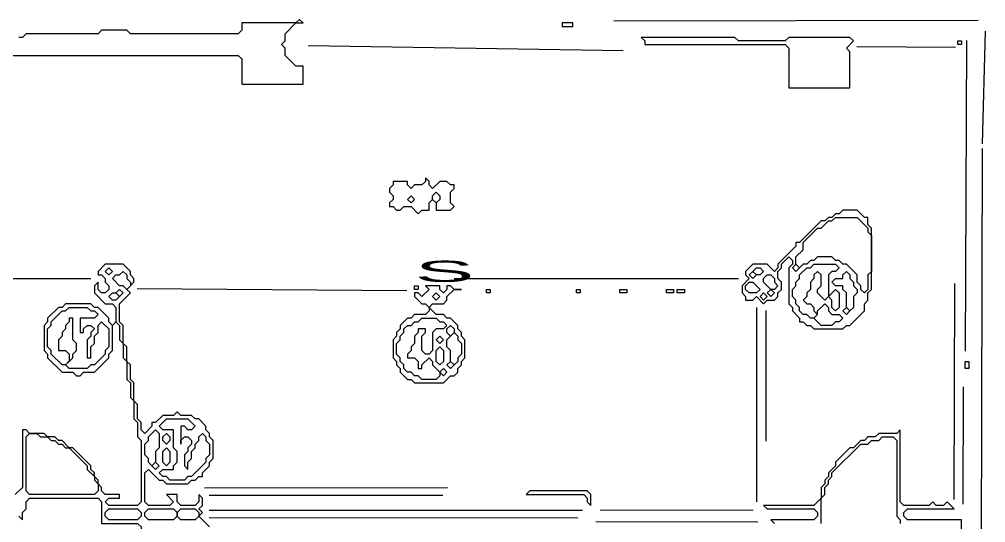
# Model space of a CAD drawing. Extents: x 10 to 1972, y 11 to 1392.
# Drawn here: x 1214.1 to 1482.7, y 896.2 to 1036 of the extents above; entities that cross this region are included whole.
import ezdxf

# ---------------------------------------------------------------- set-up
doc = ezdxf.new("R2010")
doc.units = 0
for name, color, linetype, lineweight in [('OCR_TEXT', 6, 'Continuous', 0), ('TRACE_CURVE', 6, 'Continuous', 0), ('TRACE_STRAIGHT', 5, 'Continuous', 0), ('TRACE_TEXT_SYMBOL', 6, 'Continuous', 0)]:
    doc.layers.add(name, color=color, linetype=linetype, lineweight=lineweight)
doc.styles.add('wqy-unicode', font='wqy-unicode.lff')

msp = doc.modelspace()

# ---------------------------------------------------------------- linework, layer by layer
at = {"layer": 'TRACE_CURVE', "color": 6}
for points in [[(1238, 968), (1236, 966), (1236, 965), (1237, 965), (1238, 964), (1238, 963), (1239, 962), (1239, 961), (1238, 960), (1237, 960), (1236, 961), (1236, 963), (1235, 962), (1235, 960), (1238, 957), (1240, 957), (1241, 956), (1241, 952), (1240, 951), (1239, 952), (1239, 953), (1236, 956), (1235, 956), (1234, 957), (1227, 957), (1226, 956), (1225, 956), (1222, 953), (1222, 952), (1221, 951), (1221, 944), (1222, 943), (1222, 942), (1226, 938), (1229, 938), (1230, 937), (1231, 937), (1232, 938), (1235, 938), (1239, 942), (1239, 943), (1240, 944), (1240, 951), (1241, 952), (1242, 951), (1242, 947), (1243, 946), (1243, 942), (1244, 941), (1244, 936), (1245, 935), (1245, 931), (1246, 930), (1246, 925), (1247, 924), (1247, 920), (1248, 919), (1248, 902), (1247, 901), (1239, 901), (1238, 902), (1239, 903), (1242, 903), (1242, 904)], [(1245, 936), (1245, 940), (1244, 941), (1244, 945), (1243, 946), (1243, 951), (1242, 952), (1242, 957), (1245, 960), (1244, 961), (1246, 963), (1246, 964), (1245, 965), (1245, 966), (1243, 968), (1238, 968)], [(1267, 895), (1264, 898), (1265, 899), (1264, 900), (1265, 901), (1265, 903), (1264, 904), (1264, 902), (1263, 901), (1259, 901), (1258, 902), (1258, 904), (1255, 904), (1257, 902), (1256, 901), (1250, 901), (1249, 902), (1249, 910), (1250, 911), (1253, 908), (1254, 908), (1255, 907), (1261, 907), (1262, 908), (1263, 908), (1264, 909), (1265, 909), (1265, 910), (1267, 912), (1267, 913), (1268, 914), (1268, 919), (1267, 920), (1267, 921), (1266, 922), (1266, 923), (1264, 925), (1263, 925), (1262, 926), (1259, 926), (1258, 927), (1257, 926), (1254, 926), (1252, 924), (1251, 924), (1251, 923), (1249, 921), (1248, 922), (1248, 924), (1247, 925), (1247, 929), (1246, 930), (1246, 935), (1245, 936)], [(1242, 904), (1238, 904), (1237, 905), (1237, 906), (1236, 907), (1236, 908), (1235, 909), (1235, 910), (1234, 911), (1234, 912), (1229, 917), (1228, 917), (1226, 919), (1225, 919), (1224, 920), (1222, 920), (1221, 921), (1217, 921), (1216, 922), (1215, 922), (1215, 906), (1213, 904)], [(1459, 922), (1458, 921), (1453, 921), (1452, 920), (1450, 920), (1449, 919), (1448, 919), (1446, 917), (1445, 917), (1441, 913), (1441, 912), (1439, 910), (1439, 909), (1438, 908), (1438, 907), (1437, 906), (1437, 903), (1435, 901), (1421, 901), (1422, 900), (1435, 900), (1436, 899), (1436, 898), (1435, 897), (1423, 897), (1424, 896)], [(1476, 892), (1476, 897), (1461, 897), (1460, 898), (1460, 899), (1461, 900), (1474, 900), (1472, 902), (1471, 901), (1469, 901), (1468, 902), (1467, 901), (1460, 901), (1459, 902), (1459, 922)], [(1437, 896), (1437, 903), (1438, 904), (1438, 906), (1439, 907), (1439, 908), (1440, 909), (1440, 910), (1448, 918), (1450, 918), (1451, 919), (1453, 919), (1454, 920), (1457, 920), (1458, 919), (1458, 898), (1459, 897), (1459, 896)], [(1214, 898), (1215, 897), (1215, 899), (1216, 900), (1216, 902), (1217, 903), (1236, 903), (1237, 902), (1237, 896), (1247, 896), (1248, 895), (1248, 881), (1246, 879), (1245, 879), (1245, 878), (1242, 875), (1241, 876)]]:
    msp.add_lwpolyline(points, dxfattribs=at)
for points in [[(1238, 966), (1239, 967), (1240, 966), (1239, 965)], [(1242, 965), (1243, 966), (1244, 965), (1244, 964), (1245, 963), (1245, 962), (1244, 961), (1243, 962), (1242, 962), (1240, 964), (1241, 965)], [(1239, 959), (1240, 960), (1241, 960), (1242, 959), (1241, 958), (1240, 958)], [(1241, 960), (1242, 961), (1243, 960), (1242, 959)], [(1227, 955), (1228, 956), (1233, 956), (1234, 955), (1235, 955), (1236, 954), (1235, 953), (1231, 953), (1231, 949), (1232, 949), (1232, 950), (1233, 951), (1234, 951), (1235, 950), (1234, 949), (1234, 948), (1233, 947), (1233, 942), (1234, 942), (1234, 945), (1235, 946), (1235, 948), (1236, 949), (1236, 951), (1237, 952), (1239, 950), (1239, 945), (1238, 944), (1238, 943), (1235, 940), (1234, 940), (1233, 939), (1228, 939), (1227, 940), (1229, 942), (1229, 943), (1230, 944), (1230, 946), (1229, 947), (1229, 953), (1228, 953), (1228, 952), (1227, 951), (1227, 950), (1226, 949), (1226, 948), (1225, 947), (1225, 944), (1227, 944), (1228, 943), (1228, 941), (1227, 940), (1226, 940), (1223, 943), (1223, 944), (1222, 945), (1222, 950), (1223, 951), (1223, 952), (1226, 955)], [(1255, 925), (1261, 925), (1263, 923), (1262, 922), (1261, 922), (1260, 923), (1259, 923), (1259, 918), (1259, 919), (1260, 920), (1261, 920), (1262, 919), (1262, 918), (1261, 917), (1261, 916), (1260, 915), (1260, 912), (1261, 911), (1261, 913), (1262, 914), (1262, 916), (1263, 917), (1263, 918), (1264, 919), (1264, 920), (1265, 921), (1266, 920), (1266, 919), (1267, 918), (1267, 915), (1266, 914), (1266, 913), (1262, 909), (1261, 909), (1260, 908), (1256, 908), (1255, 909), (1254, 909), (1253, 910), (1254, 911), (1257, 911), (1257, 912), (1258, 913), (1258, 916), (1257, 917), (1257, 922), (1254, 922), (1253, 923)], [(1252, 922), (1253, 921), (1253, 917), (1252, 916), (1252, 913), (1251, 912), (1250, 913), (1250, 914), (1249, 915), (1249, 918), (1250, 919), (1250, 920)], [(1216, 920), (1217, 921), (1219, 921), (1220, 920), (1222, 920), (1223, 919), (1224, 919), (1225, 918), (1226, 918), (1227, 917), (1228, 917), (1233, 912), (1233, 911), (1235, 909), (1235, 908), (1236, 907), (1236, 905), (1235, 904), (1217, 904), (1216, 905)], [(1254, 920), (1255, 921), (1256, 920), (1256, 919), (1255, 918), (1254, 919)], [(1254, 916), (1255, 917), (1256, 916), (1256, 913), (1255, 912), (1254, 913)], [(1251, 912), (1252, 913), (1253, 912), (1252, 911)], [(1238, 899), (1239, 900), (1247, 900), (1248, 899), (1248, 898), (1247, 897), (1239, 897), (1238, 898)], [(1249, 899), (1250, 900), (1257, 900), (1258, 899), (1258, 898), (1257, 897), (1250, 897), (1249, 898)], [(1258, 899), (1259, 900), (1263, 900), (1264, 899), (1264, 898), (1263, 897), (1259, 897), (1258, 898)]]:
    msp.add_lwpolyline(points, close=True, dxfattribs=at)
at = {"layer": 'TRACE_STRAIGHT', "color": 5}
for p, q in [((1379.38, 1035.6), (1480.63, 1035.81)), ((1481.87, 1001.38), (1482.72, 1032.67)), ((1294.39, 1028.78), (1381.95, 1027.32)), ((1477.16, 943.87), (1477.51, 1030.13)), ((1446.87, 1028.42), (1474.37, 1028.28)), ((1481.44, 855.12), (1481.83, 1000.13)), ((1200, 964), (1234, 964)), ((1335, 964), (1414, 964)), ((1474.01, 902.63), (1474.18, 962.63)), ((1246.87, 961.28), (1321.87, 960.7)), ((1419, 956), (1419, 902)), ((1421.71, 918.87), (1421.73, 955.13)), ((1476.45, 901.37), (1476.56, 933.88)), ((1265.62, 905.89), (1333.13, 905.92)), ((1266.88, 903.88), (1331.88, 903.86)), ((1266.88, 899.67), (1370.62, 899.67)), ((1266.88, 897.62), (1369.38, 897.55)), ((1375.62, 899.72), (1418.12, 899.68)), ((1374.37, 896.52), (1419.37, 896.4))]:
    msp.add_line(p, q, dxfattribs=at)
at = {"layer": 'TRACE_TEXT_SYMBOL', "color": 6}
msp.add_lwpolyline([(1201, 1026), (1275, 1026), (1276, 1025), (1276, 1018), (1293, 1018), (1293, 1023), (1291, 1023), (1288, 1026), (1288, 1028), (1287, 1029), (1288, 1030), (1288, 1032), (1291, 1035), (1293, 1035), (1292, 1036), (1291, 1035), (1276, 1035), (1276, 1033), (1275, 1032), (1245, 1032), (1244, 1033), (1237, 1033), (1236, 1032), (1216, 1032), (1215, 1031), (1214, 1031)], dxfattribs=at)
for points in [[(1365, 1035), (1365, 1034), (1368, 1034), (1368, 1035)], [(1387, 1031), (1388, 1030), (1388, 1029), (1427, 1029), (1428, 1028), (1428, 1017), (1445, 1017), (1445, 1027), (1444, 1028), (1446, 1030), (1445, 1031), (1428, 1031), (1427, 1030), (1414, 1030), (1413, 1031)], [(1475, 1030), (1476, 1030), (1476, 1029), (1475, 1029)], [(1327, 992), (1327, 991), (1326, 990), (1324, 990), (1323, 989), (1322, 990), (1322, 991), (1318, 991), (1318, 990), (1317, 989), (1317, 988), (1318, 987), (1318, 986), (1317, 985), (1317, 984), (1318, 984), (1319, 983), (1320, 983), (1321, 984), (1323, 984), (1325, 982), (1326, 983), (1328, 983), (1328, 985), (1329, 986), (1330, 985), (1330, 983), (1334, 983), (1335, 984), (1334, 985), (1334, 988), (1335, 989), (1335, 990), (1334, 990), (1333, 991), (1331, 991), (1329, 989), (1328, 990), (1328, 991)], [(1322, 986), (1323, 987), (1324, 986), (1323, 985)], [(1329, 987), (1330, 988), (1331, 987), (1331, 986), (1330, 985), (1329, 986)], [(1443, 983), (1442, 982), (1441, 982), (1440, 981), (1439, 981), (1438, 980), (1437, 980), (1431, 974), (1430, 974), (1430, 973), (1425, 968), (1425, 967), (1424, 966), (1422, 968), (1418, 968), (1416, 966), (1416, 965), (1417, 964), (1415, 962), (1415, 960), (1416, 959), (1416, 958), (1418, 958), (1419, 959), (1421, 957), (1422, 958), (1424, 958), (1425, 959), (1425, 960), (1426, 961), (1426, 963), (1425, 964), (1425, 966), (1426, 967), (1426, 968), (1428, 970), (1429, 969), (1429, 968), (1428, 967), (1428, 957), (1429, 956), (1429, 955), (1431, 953), (1431, 952), (1432, 952), (1433, 951), (1434, 951), (1435, 950), (1443, 950), (1444, 951), (1445, 951), (1449, 955), (1449, 957), (1450, 958), (1450, 960), (1451, 961), (1451, 978), (1450, 979), (1450, 981), (1449, 981), (1447, 983)], [(1440, 980), (1441, 981), (1447, 981), (1450, 978), (1450, 977), (1451, 976), (1451, 966), (1450, 965), (1450, 961), (1449, 960), (1448, 961), (1448, 962), (1447, 963), (1447, 965), (1444, 968), (1443, 968), (1442, 969), (1441, 969), (1440, 970), (1436, 970), (1435, 969), (1434, 969), (1433, 968), (1432, 968), (1431, 967), (1430, 968), (1430, 970), (1432, 972), (1432, 974), (1436, 978), (1437, 978), (1439, 980)], [(1418, 966), (1419, 967), (1420, 967), (1421, 966), (1420, 965), (1419, 965)], [(1434, 967), (1435, 968), (1441, 968), (1442, 967), (1441, 966), (1440, 966), (1439, 965), (1439, 959), (1438, 958), (1436, 960), (1436, 961), (1437, 962), (1437, 965), (1436, 966), (1435, 965), (1435, 964), (1434, 963), (1434, 961), (1433, 960), (1433, 959), (1432, 958), (1433, 957), (1434, 957), (1435, 956), (1435, 955), (1436, 954), (1435, 953), (1434, 953), (1433, 954), (1432, 954), (1431, 955), (1431, 956), (1430, 957), (1430, 958), (1429, 959), (1429, 961), (1430, 962), (1430, 963), (1431, 964), (1431, 965), (1433, 967)], [(1429, 967), (1430, 968), (1431, 967), (1430, 966)], [(1417, 965), (1418, 966), (1419, 965), (1418, 964)], [(1421, 964), (1422, 965), (1423, 965), (1424, 964), (1424, 963), (1425, 962), (1424, 961), (1423, 961), (1421, 963)], [(1443, 965), (1444, 966), (1445, 965), (1445, 964), (1446, 963), (1446, 962), (1447, 961), (1447, 960), (1446, 959), (1446, 956), (1445, 955), (1444, 956), (1444, 960), (1443, 961), (1443, 962), (1441, 962), (1440, 963), (1441, 964), (1443, 964)], [(1327, 962), (1328, 961), (1326, 959), (1325, 960), (1324, 960), (1324, 959), (1326, 957), (1327, 957), (1328, 956), (1328, 955), (1327, 954), (1324, 954), (1323, 953), (1322, 953), (1320, 951), (1320, 950), (1319, 949), (1319, 948), (1318, 947), (1318, 942), (1319, 941), (1319, 940), (1320, 939), (1320, 938), (1322, 936), (1323, 936), (1324, 935), (1332, 935), (1334, 937), (1335, 937), (1336, 938), (1336, 939), (1337, 940), (1337, 941), (1338, 942), (1338, 947), (1337, 948), (1337, 949), (1336, 950), (1336, 951), (1334, 953), (1333, 953), (1332, 954), (1330, 954), (1328, 956), (1329, 957), (1332, 957), (1333, 958), (1333, 959), (1335, 961), (1337, 961), (1335, 961), (1334, 962), (1333, 962), (1333, 961), (1332, 960), (1331, 961), (1331, 962)], [(1324, 962), (1325, 962), (1325, 961), (1324, 961)], [(1416, 962), (1417, 963), (1418, 963), (1420, 961), (1419, 960), (1417, 960), (1416, 961)], [(1329, 959), (1330, 960), (1331, 959), (1330, 958)], [(1344, 961), (1345, 961), (1345, 960), (1344, 960)], [(1369, 961), (1370, 961), (1370, 960), (1369, 960)], [(1381, 961), (1383, 961), (1383, 960), (1381, 960)], [(1394, 961), (1396, 961), (1396, 960), (1394, 960)], [(1397, 961), (1399, 961), (1399, 960), (1397, 960)], [(1420, 959), (1421, 960), (1422, 959), (1421, 958)], [(1422, 960), (1423, 961), (1424, 960), (1423, 959)], [(1441, 961), (1442, 960), (1442, 956), (1441, 955), (1440, 956), (1440, 958), (1439, 959)], [(1438, 957), (1439, 956), (1439, 955), (1440, 954), (1442, 954), (1443, 953), (1442, 952), (1441, 952), (1440, 951), (1437, 951), (1435, 953), (1436, 954), (1436, 955)], [(1443, 955), (1444, 956), (1445, 955), (1444, 954)], [(1325, 952), (1326, 953), (1330, 953), (1331, 952), (1332, 952), (1333, 951), (1332, 950), (1330, 950), (1329, 949), (1329, 944), (1328, 943), (1327, 943), (1326, 944), (1326, 948), (1327, 949), (1327, 950), (1325, 950), (1325, 949), (1324, 948), (1324, 946), (1323, 945), (1323, 944), (1322, 943), (1322, 942), (1324, 942), (1325, 941), (1325, 939), (1326, 939), (1326, 940), (1328, 942), (1329, 941), (1329, 940), (1331, 938), (1331, 937), (1330, 936), (1326, 936), (1325, 937), (1324, 937), (1323, 938), (1322, 938), (1321, 939), (1321, 940), (1320, 941), (1320, 942), (1319, 943), (1319, 946), (1320, 947), (1320, 948), (1321, 949), (1321, 950), (1322, 951), (1323, 951), (1324, 952)], [(1333, 950), (1334, 951), (1335, 950), (1335, 949), (1334, 948), (1333, 949)], [(1335, 949), (1336, 948), (1336, 947), (1337, 946), (1337, 943), (1336, 942), (1336, 941), (1335, 940), (1334, 941), (1334, 944), (1333, 945), (1333, 947)], [(1330, 947), (1331, 948), (1332, 947), (1331, 946)], [(1330, 944), (1331, 945), (1332, 944), (1332, 941), (1331, 940), (1330, 941)], [(1333, 940), (1334, 941), (1335, 940), (1334, 939)], [(1477, 941), (1478, 941), (1478, 939), (1477, 939)], [(1331, 938), (1332, 939), (1333, 938), (1332, 937)], [(1356, 905), (1355, 904), (1371, 904), (1372, 903), (1372, 902), (1373, 901), (1373, 904), (1372, 905)]]:
    msp.add_lwpolyline(points, close=True, dxfattribs=at)

# ---------------------------------------------------------------- texts
at = {"layer": 'OCR_TEXT', "color": 6, "style": 'wqy-unicode', "width": 3.175862}
msp.add_text('S', height=5.86, dxfattribs=at).set_placement((1324, 963.08))

doc.saveas('drawing.dxf')
